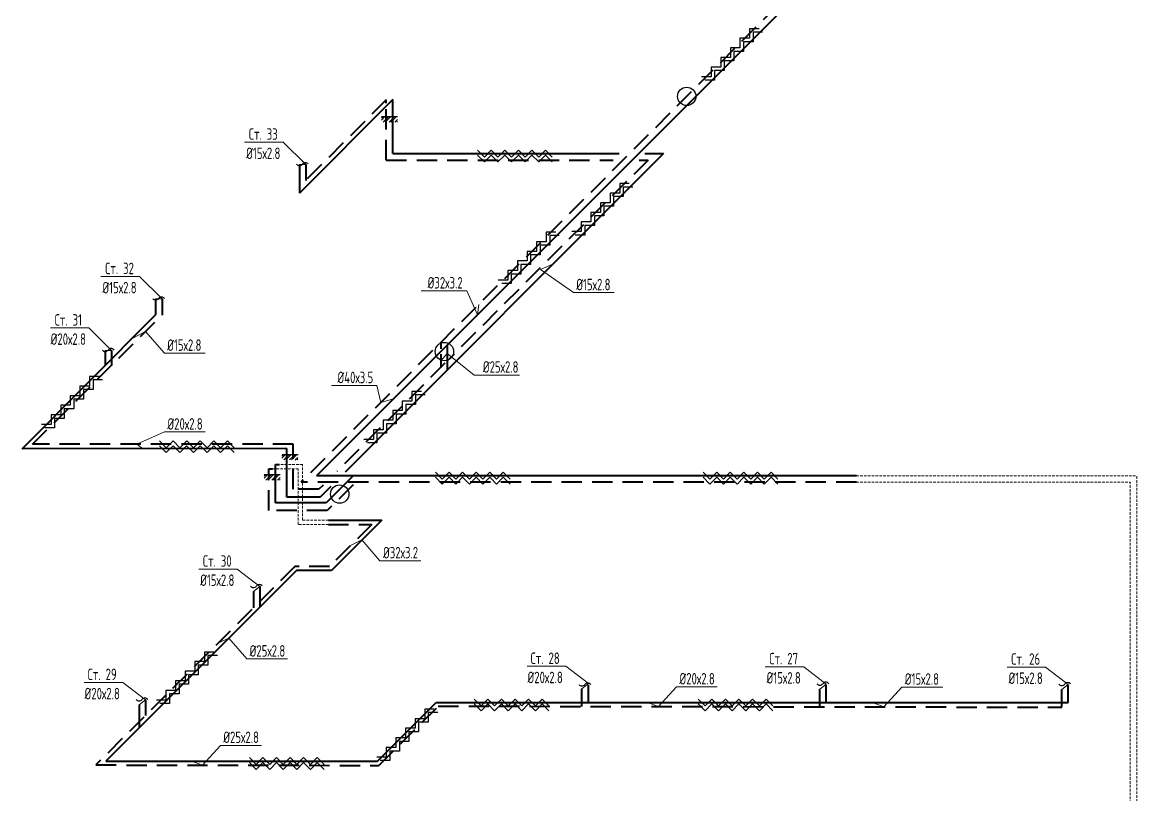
# Model space of a CAD drawing. Header units: millimetres. Extents: x -3929 to 624051, y 52832 to 514950.
# Drawn here: x 14074 to 40188, y 396278 to 414369 of the extents above; entities that cross this region are included whole.
import ezdxf
from ezdxf import colors
from ezdxf.entities.mleader import LeaderData, LeaderLine
from ezdxf.math import Vec2, Vec3

# ---------------------------------------------------------------- set-up
doc = ezdxf.new("R2010")
doc.units = ezdxf.units.MM
doc.linetypes.add('ADSK_Штриховая_ш2 п1', pattern=[3, 2, -1])
doc.linetypes.add('Hidden', pattern=[7.14375, 4.7625, -2.38125])
for name, color, linetype, lineweight in [('ОВ-ИЗОЛЯЦИЯ', 7, 'Continuous', 25), ('ОВ-ТЕКСТ', 7, 'Continuous', 25), ('СПДС_Штриховка', 252, 'Continuous', 9)]:
    doc.layers.add(name, color=color, linetype=linetype, lineweight=lineweight)
doc.layers.add('стояки', color=7, linetype='Continuous')
doc.layers.add('т11.1', color=1, linetype='Continuous', true_color=0xff0000)
doc.layers.add('т21.1', color=5, linetype='Continuous', true_color=0x0000ff)
doc.styles.add('СТИЛЬ', font='simplex.shx', dxfattribs={"width": 0.65})

msp = doc.modelspace()

# ---------------------------------------------------------------- hatches: boundary and pattern name
at = {"layer": 'СПДС_Штриховка', "lineweight": 25}
h = msp.add_hatch(dxfattribs=at)
h.set_pattern_fill('ANSI32', color=253, scale=10)
h.set_pattern_definition([(45, (414209.05, 734066.07), (-67.351921, 67.351921), []), (45, (414253.95, 734066.07), (-67.351921, 67.351921), [])])
h.paths.add_polyline_path([(22862.938, 412160.086), (22488.285, 412160.086), (22488.285, 412032.416), (22862.938, 412032.416)])
h = msp.add_hatch(dxfattribs=at)
h.set_pattern_fill('ANSI32', color=253, scale=10)
h.set_pattern_definition([(45, (411877.77, 726153.1), (-67.351921, 67.351921), []), (45, (411922.67, 726153.1), (-67.351921, 67.351921), [])])
h.paths.add_polyline_path([(20531.659, 404247.123), (20157.006, 404247.123), (20157.006, 404119.453), (20531.659, 404119.453)])
h = msp.add_hatch(dxfattribs=at)
h.set_pattern_fill('ANSI32', color=253, scale=10)
h.set_pattern_definition([(45, (411459.27, 725681.64), (-67.351921, 67.351921), []), (45, (411504.17, 725681.64), (-67.351921, 67.351921), [])])
h.paths.add_polyline_path([(20113.16, 403775.656), (19738.507, 403775.656), (19738.507, 403647.986), (20113.16, 403647.986)])

# ---------------------------------------------------------------- linework, layer by layer
at = {"color": 253, "lineweight": 25, "ltscale": 0.1}
for p, q in [((22494.628, 412160.086), (22862.938, 412160.086)), ((20163.349, 404247.123), (20539.945, 404247.123)), ((19744.85, 403775.656), (20113.16, 403775.656))]:
    msp.add_line(p, q, dxfattribs=at)
at = {"layer": 'ОВ-ИЗОЛЯЦИЯ', "color": 7, "linetype": 'ByBlock'}
for points in [[(31340.147, 414219.383), (31115.147, 414219.383), (31115.147, 413994.383), (30890.147, 413994.383), (30890.147, 413769.383), (30665.147, 413769.383), (30665.147, 413544.383), (30440.147, 413544.383), (30440.147, 413319.383), (30215.147, 413319.383), (30215.147, 413094.383), (29990.147, 413094.383)], [(31421.318, 414138.003), (31196.318, 414138.003), (31196.318, 413913.003), (30971.318, 413913.003), (30971.318, 413688.003), (30746.318, 413688.003), (30746.318, 413463.003), (30521.318, 413463.003), (30521.318, 413238.003), (30296.318, 413238.003), (30296.318, 413013.003), (30071.318, 413013.003)], [(26492.894, 411214.2), (26333.795, 411373.299), (26174.696, 411214.2), (26015.596, 411373.299), (25856.497, 411214.2), (25697.398, 411373.299), (25538.299, 411214.2), (25379.2, 411373.299), (25220.101, 411214.2), (25061.002, 411373.299), (24901.903, 411214.2), (24742.804, 411373.299)], [(26492.745, 411099.259), (26333.646, 411258.358), (26174.547, 411099.259), (26015.448, 411258.358), (25856.349, 411099.259), (25697.25, 411258.358), (25538.151, 411099.259), (25379.052, 411258.358), (25219.953, 411099.259), (25060.854, 411258.358), (24901.755, 411099.259), (24742.656, 411258.358)], [(28297.619, 410592.288), (28072.619, 410592.288), (28072.619, 410367.288), (27847.619, 410367.288), (27847.619, 410142.288), (27622.619, 410142.288), (27622.619, 409917.288), (27397.619, 409917.288), (27397.619, 409692.288), (27172.619, 409692.288), (27172.619, 409467.288), (26947.619, 409467.288)], [(28378.789, 410510.908), (28153.789, 410510.908), (28153.789, 410285.908), (27928.789, 410285.908), (27928.789, 410060.908), (27703.789, 410060.908), (27703.789, 409835.908), (27478.789, 409835.908), (27478.789, 409610.908), (27253.789, 409610.908), (27253.789, 409385.908), (27028.789, 409385.908)], [(26575.67, 409454.906), (26350.67, 409454.906), (26350.67, 409229.906), (26125.67, 409229.906), (26125.67, 409004.906), (25900.67, 409004.906), (25900.67, 408779.906), (25675.67, 408779.906), (25675.67, 408554.906), (25450.67, 408554.906), (25450.67, 408329.906), (25225.67, 408329.906)], [(26656.84, 409373.525), (26431.84, 409373.525), (26431.84, 409148.525), (26206.84, 409148.525), (26206.84, 408923.525), (25981.84, 408923.525), (25981.84, 408698.525), (25756.84, 408698.525), (25756.84, 408473.525), (25531.84, 408473.525), (25531.84, 408248.525), (25306.84, 408248.525)], [(15874.327, 406073.552), (15649.327, 406073.552), (15649.327, 405848.552), (15424.327, 405848.552), (15424.327, 405623.552), (15199.327, 405623.552), (15199.327, 405398.552), (14974.327, 405398.552), (14974.327, 405173.552), (14749.327, 405173.552), (14749.327, 404948.552), (14524.327, 404948.552)], [(15955.497, 405992.172), (15730.497, 405992.172), (15730.497, 405767.172), (15505.497, 405767.172), (15505.497, 405542.172), (15280.497, 405542.172), (15280.497, 405317.172), (15055.497, 405317.172), (15055.497, 405092.172), (14830.497, 405092.172), (14830.497, 404867.172), (14605.497, 404867.172)], [(23429.019, 405723.689), (23204.019, 405723.689), (23204.019, 405498.689), (22979.019, 405498.689), (22979.019, 405273.689), (22754.019, 405273.689), (22754.019, 405048.689), (22529.019, 405048.689), (22529.019, 404823.689), (22304.019, 404823.689), (22304.019, 404598.689), (22079.019, 404598.689)], [(23510.19, 405642.308), (23285.19, 405642.308), (23285.19, 405417.308), (23060.19, 405417.308), (23060.19, 405192.308), (22835.19, 405192.308), (22835.19, 404967.308), (22610.19, 404967.308), (22610.19, 404742.308), (22385.19, 404742.308), (22385.19, 404517.308), (22160.19, 404517.308)], [(19039.182, 404405.077), (18880.083, 404564.176), (18720.984, 404405.077), (18561.885, 404564.176), (18402.786, 404405.077), (18243.687, 404564.176), (18084.588, 404405.077), (17925.489, 404564.176), (17766.39, 404405.077), (17607.291, 404564.176), (17448.192, 404405.077), (17289.093, 404564.176)], [(19039.033, 404290.136), (18879.934, 404449.235), (18720.835, 404290.136), (18561.736, 404449.235), (18402.637, 404290.136), (18243.538, 404449.235), (18084.439, 404290.136), (17925.34, 404449.235), (17766.241, 404290.136), (17607.142, 404449.235), (17448.043, 404290.136), (17288.944, 404449.235)], [(25504.646, 403670.071), (25345.547, 403829.17), (25186.448, 403670.071), (25027.349, 403829.17), (24868.25, 403670.071), (24709.151, 403829.17), (24550.052, 403670.071), (24390.953, 403829.17), (24231.854, 403670.071), (24072.755, 403829.17), (23913.656, 403670.071), (23754.557, 403829.17)], [(31778.661, 403670.071), (31619.562, 403829.17), (31460.463, 403670.071), (31301.364, 403829.17), (31142.265, 403670.071), (30983.166, 403829.17), (30824.067, 403670.071), (30664.968, 403829.17), (30505.869, 403670.071), (30346.77, 403829.17), (30187.671, 403670.071), (30028.572, 403829.17)], [(25504.498, 403555.13), (25345.399, 403714.229), (25186.3, 403555.13), (25027.201, 403714.229), (24868.102, 403555.13), (24709.003, 403714.229), (24549.904, 403555.13), (24390.805, 403714.229), (24231.706, 403555.13), (24072.607, 403714.229), (23913.508, 403555.13), (23754.409, 403714.229)], [(31778.512, 403555.13), (31619.413, 403714.229), (31460.314, 403555.13), (31301.215, 403714.229), (31142.116, 403555.13), (30983.017, 403714.229), (30823.918, 403555.13), (30664.819, 403714.229), (30505.72, 403555.13), (30346.621, 403714.229), (30187.522, 403555.13), (30028.423, 403714.229)], [(18564.656, 399620.437), (18339.656, 399620.437), (18339.656, 399395.437), (18114.656, 399395.437), (18114.656, 399170.437), (17889.656, 399170.437), (17889.656, 398945.437), (17664.656, 398945.437), (17664.656, 398720.437), (17439.656, 398720.437), (17439.656, 398495.437), (17214.656, 398495.437)], [(18645.827, 399539.057), (18420.827, 399539.057), (18420.827, 399314.057), (18195.827, 399314.057), (18195.827, 399089.057), (17970.827, 399089.057), (17970.827, 398864.057), (17745.827, 398864.057), (17745.827, 398639.057), (17520.827, 398639.057), (17520.827, 398414.057), (17295.827, 398414.057)], [(26414.987, 398358.871), (26255.888, 398517.97), (26096.789, 398358.871), (25937.69, 398517.97), (25778.591, 398358.871), (25619.492, 398517.97), (25460.393, 398358.871), (25301.294, 398517.97), (25142.195, 398358.871), (24983.096, 398517.97), (24823.997, 398358.871), (24664.898, 398517.97)], [(31663.318, 398358.871), (31504.219, 398517.97), (31345.12, 398358.871), (31186.021, 398517.97), (31026.922, 398358.871), (30867.823, 398517.97), (30708.724, 398358.871), (30549.625, 398517.97), (30390.526, 398358.871), (30231.427, 398517.97), (30072.328, 398358.871), (29913.229, 398517.97)], [(23727.617, 398283.103), (23502.617, 398283.103), (23502.617, 398058.103), (23277.617, 398058.103), (23277.617, 397833.103), (23052.617, 397833.103), (23052.617, 397608.103), (22827.617, 397608.103), (22827.617, 397383.103), (22602.617, 397383.103), (22602.617, 397158.103), (22377.617, 397158.103)], [(26414.838, 398243.93), (26255.739, 398403.029), (26096.64, 398243.93), (25937.541, 398403.029), (25778.442, 398243.93), (25619.343, 398403.029), (25460.244, 398243.93), (25301.145, 398403.029), (25142.046, 398243.93), (24982.947, 398403.029), (24823.848, 398243.93), (24664.749, 398403.029)], [(31663.17, 398243.93), (31504.071, 398403.029), (31344.972, 398243.93), (31185.873, 398403.029), (31026.774, 398243.93), (30867.675, 398403.029), (30708.576, 398243.93), (30549.477, 398403.029), (30390.378, 398243.93), (30231.279, 398403.029), (30072.18, 398243.93), (29913.081, 398403.029)], [(23808.788, 398201.723), (23583.788, 398201.723), (23583.788, 397976.723), (23358.788, 397976.723), (23358.788, 397751.723), (23133.788, 397751.723), (23133.788, 397526.723), (22908.788, 397526.723), (22908.788, 397301.723), (22683.788, 397301.723), (22683.788, 397076.723), (22458.788, 397076.723)], [(21143.928, 396872.194), (20984.829, 397031.293), (20825.73, 396872.194), (20666.631, 397031.293), (20507.532, 396872.194), (20348.433, 397031.293), (20189.334, 396872.194), (20030.235, 397031.293), (19871.136, 396872.194), (19712.037, 397031.293), (19552.938, 396872.194), (19393.839, 397031.293)], [(21144.077, 396987.135), (20984.978, 397146.234), (20825.879, 396987.135), (20666.78, 397146.234), (20507.681, 396987.135), (20348.582, 397146.234), (20189.483, 396987.135), (20030.384, 397146.234), (19871.285, 396987.135), (19712.186, 397146.234), (19553.087, 396987.135), (19393.988, 397146.234)]]:
    msp.add_lwpolyline(points, dxfattribs=at)
at = {"layer": 'стояки', "color": 5, "lineweight": 40}
for p, q in [((23878.616, 406870.352), (23878.616, 406723.112)), ((23878.616, 406598.091), (23878.616, 406285.786))]:
    msp.add_line(p, q, dxfattribs=at)
at = {"layer": 'стояки', "color": 7, "linetype": 'ADSK_Штриховая_ш2 п1', "lineweight": 0, "ltscale": 30}
for p, q in [((20640.761, 404013.306), (20100.512, 404013.306)), ((20640.761, 402710.636), (20640.761, 404013.306)), ((20540.762, 403913.17), (19936.495, 403913.17)), ((20540.762, 402610.636), (20540.762, 403913.17)), ((33618.21, 403749.62), (40187.546, 403749.62)), ((40187.546, 394225.473), (40187.546, 403749.62)), ((33618.21, 403599.62), (40037.546, 403599.62)), ((40037.546, 394375.473), (40037.546, 403599.62)), ((21245.028, 402710.636), (20640.761, 402710.636)), ((21244.864, 402610.636), (20540.762, 402610.636))]:
    msp.add_line(p, q, dxfattribs=at)
at = {"layer": 'стояки', "color": 7, "lineweight": 25}
for centre in [(29642.639, 412634.376), (23966.01, 406657.906), (21510.871, 403318.672)]:
    msp.add_circle(centre, 215.116, dxfattribs=at)
at = {"layer": 'стояки', "color": 7, "lineweight": 30}
for centre, start, end in [((20566.82, 411096.836), 216.5656753, 323.4343247), ((20705.419, 410994.032), 36.5656753, 143.4343247), ((17337, 407847.411), 36.5656753, 143.4343247), ((17198.4, 407950.216), 216.5656753, 323.4343247), ((16014.757, 406745.198), 216.5656753, 323.4343247), ((16153.356, 406642.394), 36.5656753, 143.4343247), ((19489.052, 401216.199), 216.5656753, 323.4343247), ((19627.652, 401113.395), 36.5656753, 143.4343247), ((27188.76, 398912.039), 216.5656753, 323.4343247), ((27327.359, 398809.235), 36.5656753, 143.4343247), ((32761.759, 398929.525), 216.5656753, 323.4343247), ((32900.358, 398826.72), 36.5656753, 143.4343247), ((38431.755, 398920.218), 216.5656753, 323.4343247), ((38570.355, 398817.414), 36.5656753, 143.4343247), ((16809.243, 398560.207), 216.5656753, 323.4343247), ((16947.842, 398457.403), 36.5656753, 143.4343247)]:
    msp.add_arc(centre, 86.282, start, end, dxfattribs=at)
at = {"layer": 'т11.1', "lineweight": 40}
for p, q in [((34802.355, 417581.959), (20970.016, 403749.62)), ((22753.815, 412561.463), (20566.524, 410368.114)), ((22753.815, 411293.749), (22753.815, 412561.463)), ((20566.524, 411037.223), (20566.524, 410368.114)), ((29098.711, 411293.749), (21640.006, 403835.043)), ((22753.815, 411293.749), (28059.958, 411293.749)), ((28659.39, 411293.749), (29098.711, 411293.749)), ((17198.105, 407890.602), (17198.105, 407515.538)), ((14073.519, 404378.535), (17198.105, 407515.538)), ((16014.461, 406685.584), (16014.461, 406327.191)), ((24028.616, 406808.22), (24028.616, 406223.654)), ((20272.803, 404384.773), (14073.519, 404378.535)), ((20272.536, 403246.23), (20272.536, 404384.773)), ((20004.037, 403115.78), (20004.037, 404013.306)), ((20004.037, 404013.306), (20100.512, 404013.306)), ((33618.21, 403749.62), (20970.016, 403749.62)), ((21826.991, 403749.62), (21193.151, 403115.78)), ((21303.472, 403498.51), (21051.193, 403246.23)), ((21051.193, 403246.23), (20272.536, 403246.23)), ((21193.151, 403115.78), (20004.037, 403115.78)), ((21245.028, 402710.636), (22497.044, 402710.636)), ((22497.044, 402710.636), (21317.14, 401530.732)), ((20498.787, 401530.732), (16034.74, 397066.684)), ((21317.14, 401530.732), (20498.787, 401530.732)), ((19638.757, 401156.586), (19638.757, 400670.702)), ((27338.465, 398438.42), (27338.465, 398852.426)), ((32911.463, 398438.42), (32911.463, 398852.426)), ((38581.46, 398438.42), (38581.46, 398852.426)), ((16808.947, 398382.114), (16808.947, 397840.892)), ((22398.699, 397066.684), (23770.434, 398438.42)), ((23770.434, 398438.42), (38581.46, 398438.42)), ((16034.74, 397066.684), (22398.699, 397066.684))]:
    msp.add_line(p, q, dxfattribs=at)
at = {"layer": 'т21.1', "linetype": 'Hidden', "lineweight": 40, "ltscale": 100}
for p, q in [((34802.069, 417793.805), (20607.884, 403599.62)), ((22603.815, 412552.975), (20716.524, 410667.088)), ((22603.815, 412473.614), (22603.815, 412552.975)), ((22603.815, 411143.749), (22603.815, 412334.476)), ((20716.524, 411037.223), (20716.524, 410667.088)), ((22603.815, 411143.749), (27921.41, 411143.749)), ((28736.579, 411143.749), (24082.77, 406489.939)), ((28526.498, 411143.749), (28736.579, 411143.749)), ((17348.105, 407890.602), (17348.105, 407517.983)), ((14314.748, 404484.626), (17348.105, 407517.983)), ((16164.461, 406685.584), (16164.461, 406334.339)), ((23977.405, 406384.575), (21440.728, 403847.898)), ((20422.536, 404484.626), (14314.748, 404484.626)), ((20422.536, 403430.722), (20422.536, 404484.626)), ((19854.037, 402931.288), (19854.037, 403913.306)), ((19854.037, 403913.306), (19936.495, 403913.17)), ((33618.21, 403599.62), (20607.884, 403599.62)), ((21123.22, 403530.389), (21023.553, 403430.722)), ((21826.991, 403537.488), (21220.791, 402931.288)), ((21023.553, 403430.722), (20422.536, 403430.722)), ((21220.791, 402931.288), (19854.037, 402931.288)), ((21245.028, 402610.636), (22262.272, 402608.966)), ((22262.272, 402608.966), (21274.041, 401623.973)), ((20463.615, 401625.303), (15797.869, 396974.849)), ((21274.041, 401623.973), (20463.615, 401625.303)), ((19488.757, 401038.106), (19488.757, 400653.64)), ((16958.947, 398500.594), (16958.947, 398132.122)), ((27188.465, 398346.574), (27188.465, 398760.579)), ((32761.463, 398337.426), (32761.463, 398751.432)), ((38431.46, 398328.119), (38431.46, 398742.125)), ((22426.598, 396963.968), (23819.299, 398352.104)), ((23819.299, 398352.104), (38431.46, 398328.119)), ((15797.869, 396974.849), (22426.598, 396963.968))]:
    msp.add_line(p, q, dxfattribs=at)

# ---------------------------------------------------------------- leaders
at = {"layer": 'ОВ-ТЕКСТ', "color": 7}
ml = msp.add_multileader_mtext('Standard', dxfattribs=at)
ml.set_content('\\A1;Ст. 33\\P%%C15х2.8', color=7, style='СТИЛЬ')
ml.set_leader_properties(color=7, lineweight=18)
ml.build(insert=Vec2(0, 0))
ml.multileader.update_dxf_attribs({"text_left_attachment_type": 6, "text_right_attachment_type": 6, "dogleg_length": 0.36, "arrow_head_size": 0.126})
ctx = ml.context
ctx.base_point, ctx.char_height, ctx.arrow_head_size, ctx.landing_gap_size, ctx.plane_origin = Vec3(19252.294, 411562.178), 270, 0.126, 0.063, Vec3(21453.889, 410182.525)
ctx.left_attachment, ctx.right_attachment, ctx.text_align_type = 6, 6, 1
notes = []
notes.append((ctx, [(1, (1, 1, 0), (20188.672, 411562.178), (-1, 0), 0.252, [(1, [(20566.524, 411037.223), (20716.524, 411037.223)], 0, [])])]))
ctx.mtext.insert, ctx.mtext.width, ctx.mtext.alignment, ctx.mtext.flow_direction = Vec3(19720.357, 411886.178), 1404.14984, 2, 5
ml = msp.add_multileader_mtext('Standard', dxfattribs=at)
ml.set_content('\\A1;Ст. 32\\P%%C15х2.8', color=7, style='СТИЛЬ')
ml.set_leader_properties(color=7, lineweight=18)
ml.build(insert=Vec2(0, 0))
ml.multileader.update_dxf_attribs({"text_left_attachment_type": 6, "text_right_attachment_type": 6, "dogleg_length": 0.36, "arrow_head_size": 0.126})
ctx = ml.context
ctx.base_point, ctx.char_height, ctx.arrow_head_size, ctx.landing_gap_size, ctx.plane_origin = Vec3(15883.874, 408415.558), 270, 0.126, 0.063, Vec3(18085.469, 407035.904)
ctx.left_attachment, ctx.right_attachment, ctx.text_align_type = 6, 6, 1
notes.append((ctx, [(1, (1, 1, 0), (16820.252, 408415.558), (-1, 0), 0.252, [(1, [(17198.105, 407890.602), (17348.105, 407890.602)], 0, [])])]))
ctx.mtext.insert, ctx.mtext.width, ctx.mtext.alignment, ctx.mtext.flow_direction = Vec3(16351.937, 408739.558), 1404.14984, 2, 5
ml = msp.add_multileader_mtext('Standard', dxfattribs=at)
ml.set_content('\\A1;%%C15х2.8 ', color=7, style='СТИЛЬ')
ml.set_leader_properties(color=7, lineweight=18)
ml.build(insert=Vec2(0, 0))
ml.multileader.update_dxf_attribs({"text_left_attachment_type": 6, "text_right_attachment_type": 6, "dogleg_length": 0.36, "arrow_head_size": 0.126})
ctx = ml.context
ctx.base_point, ctx.char_height, ctx.arrow_head_size, ctx.landing_gap_size, ctx.plane_origin = Vec3(26987.954, 408037.534), 270, 0.126, 0.063, Vec3(33183.303, 403205.249)
ctx.left_attachment, ctx.right_attachment, ctx.text_align_type = 6, 6, 1
notes.append((ctx, [(0, (1, 1, 0), (26987.702, 408037.534), (1, 0), 0.252, [(1, [(26480.819, 408696.916), (26219.742, 408577.659)], 0, [])])]))
ctx.mtext.insert, ctx.mtext.width, ctx.mtext.alignment, ctx.mtext.flow_direction = Vec3(27456.017, 408361.534), 1404.14984, 2, 5
ml = msp.add_multileader_mtext('Standard', dxfattribs=at)
ml.set_content('\\A1; %%C32х3.2  ', color=7, style='СТИЛЬ')
ml.set_leader_properties(color=7, lineweight=18)
ml.build(insert=Vec2(0, 0))
ml.multileader.update_dxf_attribs({"text_left_attachment_type": 6, "text_right_attachment_type": 6, "dogleg_length": 0.36, "arrow_head_size": 0.126})
ctx = ml.context
ctx.base_point, ctx.char_height, ctx.arrow_head_size, ctx.landing_gap_size, ctx.plane_origin = Vec3(23360.096, 408079.205), 270, 0.126, 0.063, Vec3(37960.194, 409551.084)
ctx.left_attachment, ctx.right_attachment, ctx.text_align_type = 6, 6, 1
notes.append((ctx, [(1, (1, 1, 0), (24488.689, 408079.205), (-1, 0), 0.252, [(0, [(24771.895, 407763.631), (24740.631, 407520.235)], 0, [])])]))
ctx.mtext.insert, ctx.mtext.width, ctx.mtext.alignment, ctx.mtext.flow_direction = Vec3(23924.266, 408403.205), 4851.61703, 2, 5
ml = msp.add_multileader_mtext('Standard', dxfattribs=at)
ml.set_content('\\A1;Ст. 31\\P%%C20х2.8', color=7, style='СТИЛЬ')
ml.set_leader_properties(color=7, lineweight=18)
ml.build(insert=Vec2(0, 0))
ml.multileader.update_dxf_attribs({"text_left_attachment_type": 6, "text_right_attachment_type": 6, "dogleg_length": 0.36, "arrow_head_size": 0.126})
ctx = ml.context
ctx.base_point, ctx.char_height, ctx.arrow_head_size, ctx.landing_gap_size, ctx.plane_origin = Vec3(14666.802, 407210.54), 270, 0.126, 0.063, Vec3(16901.825, 405830.886)
ctx.left_attachment, ctx.right_attachment, ctx.text_align_type = 6, 6, 1
notes.append((ctx, [(1, (1, 1, 0), (15636.609, 407210.54), (-1, 0), 0.252, [(1, [(16014.461, 406685.584), (16164.461, 406685.584)], 0, [])])]))
ctx.mtext.insert, ctx.mtext.width, ctx.mtext.alignment, ctx.mtext.flow_direction = Vec3(15151.58, 407534.54), 1404.14984, 2, 5
ml = msp.add_multileader_mtext('Standard', dxfattribs=at)
ml.set_content('\\A1;%%C15х2.8 ', color=7, style='СТИЛЬ')
ml.set_leader_properties(color=7, lineweight=18)
ml.build(insert=Vec2(0, 0))
ml.multileader.update_dxf_attribs({"text_left_attachment_type": 6, "text_right_attachment_type": 6, "dogleg_length": 0.36, "arrow_head_size": 0.126})
ctx = ml.context
ctx.base_point, ctx.char_height, ctx.arrow_head_size, ctx.landing_gap_size, ctx.plane_origin = Vec3(17402.468, 406619.271), 270, 0.126, 0.063, Vec3(23597.817, 401786.985)
ctx.left_attachment, ctx.right_attachment, ctx.text_align_type = 6, 6, 1
notes.append((ctx, [(0, (1, 1, 0), (17402.216, 406619.271), (1, 0), 0.252, [(1, [(16648.065, 406963.312), (16959.621, 407129.499)], 0, [])])]))
ctx.mtext.insert, ctx.mtext.width, ctx.mtext.alignment, ctx.mtext.flow_direction = Vec3(17870.531, 406943.271), 1404.14984, 2, 5
ml = msp.add_multileader_mtext('Standard', dxfattribs=at)
ml.set_content('\\A1; %%C25х2.8  ', color=7, style='СТИЛЬ')
ml.set_leader_properties(color=7, lineweight=18)
ml.build(insert=Vec2(0, 0))
ml.multileader.update_dxf_attribs({"text_left_attachment_type": 6, "text_right_attachment_type": 6, "dogleg_length": 0.36, "arrow_head_size": 0.126})
ctx = ml.context
ctx.base_point, ctx.char_height, ctx.arrow_head_size, ctx.landing_gap_size, ctx.plane_origin = Vec3(24660.875, 406107.902), 270, 0.126, 0.063, Vec3(39260.973, 407579.782)
ctx.left_attachment, ctx.right_attachment, ctx.text_align_type = 6, 6, 1
notes.append((ctx, [(0, (1, 1, 0), (24660.623, 406107.902), (1, 0), 0.252, [(1, [(23878.616, 406441.938), (24028.616, 406610.57)], 0, [])])]))
ctx.mtext.insert, ctx.mtext.width, ctx.mtext.alignment, ctx.mtext.flow_direction = Vec3(25225.045, 406431.902), 4851.61703, 2, 5
ml = msp.add_multileader_mtext('Standard', dxfattribs=at)
ml.set_content('\\A1; %%C40х3.5  ', color=7, style='СТИЛЬ')
ml.set_leader_properties(color=7, lineweight=18)
ml.build(insert=Vec2(0, 0))
ml.multileader.update_dxf_attribs({"text_left_attachment_type": 6, "text_right_attachment_type": 6, "dogleg_length": 0.36, "arrow_head_size": 0.126})
ctx = ml.context
ctx.base_point, ctx.char_height, ctx.arrow_head_size, ctx.landing_gap_size, ctx.plane_origin = Vec3(21255.812, 405861.961), 270, 0.126, 0.063, Vec3(35855.91, 407333.841)
ctx.left_attachment, ctx.right_attachment, ctx.text_align_type = 6, 6, 1
notes.append((ctx, [(1, (1, 1, 0), (22384.404, 405861.961), (-1, 0), 0.252, [(0, [(22769.932, 405549.537), (22474.803, 405466.539)], 0, [])])]))
ctx.mtext.insert, ctx.mtext.width, ctx.mtext.alignment, ctx.mtext.flow_direction = Vec3(21819.982, 406185.961), 4851.61703, 2, 5
ml = msp.add_multileader_mtext('Standard', dxfattribs=at)
ml.set_content('\\A1;%%C20х2.8 ', color=7, style='СТИЛЬ')
ml.set_leader_properties(color=7, lineweight=18)
ml.build(insert=Vec2(0, 0))
ml.multileader.update_dxf_attribs({"text_left_attachment_type": 6, "text_right_attachment_type": 6, "dogleg_length": 0.36, "arrow_head_size": 0.126})
ctx = ml.context
ctx.base_point, ctx.char_height, ctx.arrow_head_size, ctx.landing_gap_size, ctx.plane_origin = Vec3(17402.468, 404773.772), 270, 0.126, 0.063, Vec3(23597.817, 399941.487)
ctx.left_attachment, ctx.right_attachment, ctx.text_align_type = 6, 6, 1
notes.append((ctx, [(0, (1, 1, 0), (17402.216, 404773.772), (1, 0), 0.252, [(1, [(16895.333, 404381.375), (16757.891, 404484.626)], 0, [])])]))
ctx.mtext.insert, ctx.mtext.width, ctx.mtext.alignment, ctx.mtext.flow_direction = Vec3(17887.246, 405097.772), 1404.14984, 2, 5
ml = msp.add_multileader_mtext('Standard', dxfattribs=at)
ml.set_content('\\A1;%%C32х3.2 ', color=7, style='СТИЛЬ')
ml.set_leader_properties(color=7, lineweight=18)
ml.build(insert=Vec2(0, 0))
ml.multileader.update_dxf_attribs({"text_left_attachment_type": 6, "text_right_attachment_type": 6, "dogleg_length": 0.36, "arrow_head_size": 0.126})
ctx = ml.context
ctx.base_point, ctx.char_height, ctx.arrow_head_size, ctx.landing_gap_size, ctx.plane_origin = Vec3(22452.737, 401758.152), 270, 0.126, 0.063, Vec3(28497.466, 396732.085)
ctx.left_attachment, ctx.right_attachment, ctx.text_align_type = 6, 6, 1
notes.append((ctx, [(0, (1, 1, 0), (22452.485, 401758.152), (1, 0), 0.252, [(1, [(21768.156, 402116.469), (22032.008, 402245.6)], 0, [])])]))
ctx.mtext.insert, ctx.mtext.width, ctx.mtext.alignment, ctx.mtext.flow_direction = Vec3(22937.514, 402082.152), 1404.14984, 2, 5
ml = msp.add_multileader_mtext('Standard', dxfattribs=at)
ml.set_content('\\A1;Ст. 30\\P%%C15х2.8', color=7, style='СТИЛЬ')
ml.set_leader_properties(color=7, lineweight=18)
ml.build(insert=Vec2(0, 0))
ml.multileader.update_dxf_attribs({"text_left_attachment_type": 6, "text_right_attachment_type": 6, "dogleg_length": 0.36, "arrow_head_size": 0.126})
ctx = ml.context
ctx.base_point, ctx.char_height, ctx.arrow_head_size, ctx.landing_gap_size, ctx.plane_origin = Vec3(18174.526, 401563.062), 270, 0.126, 0.063, Vec3(20376.121, 400183.408)
ctx.left_attachment, ctx.right_attachment, ctx.text_align_type = 6, 6, 1
notes.append((ctx, [(1, (1, 1, 0), (19110.904, 401563.062), (-1, 0), 0.252, [(1, [(19488.757, 401038.106), (19638.757, 401156.586)], 0, [])])]))
ctx.mtext.insert, ctx.mtext.width, ctx.mtext.alignment, ctx.mtext.flow_direction = Vec3(18642.589, 401887.062), 1404.14984, 2, 5
ml = msp.add_multileader_mtext('Standard', dxfattribs=at)
ml.set_content('\\A1;%%C25х2.8 ', color=7, style='СТИЛЬ')
ml.set_leader_properties(color=7, lineweight=18)
ml.build(insert=Vec2(0, 0))
ml.multileader.update_dxf_attribs({"text_left_attachment_type": 6, "text_right_attachment_type": 6, "dogleg_length": 0.36, "arrow_head_size": 0.126})
ctx = ml.context
ctx.base_point, ctx.char_height, ctx.arrow_head_size, ctx.landing_gap_size, ctx.plane_origin = Vec3(19333.092, 399456.86), 270, 0.126, 0.063, Vec3(25377.821, 394430.793)
ctx.left_attachment, ctx.right_attachment, ctx.text_align_type = 6, 6, 1
notes.append((ctx, [(0, (1, 1, 0), (19332.84, 399456.86), (1, 0), 0.252, [(1, [(18656.468, 399824.079), (18912.363, 399944.308)], 0, [])])]))
ctx.mtext.insert, ctx.mtext.width, ctx.mtext.alignment, ctx.mtext.flow_direction = Vec3(19817.869, 399780.86), 1404.14984, 2, 5
ml = msp.add_multileader_mtext('Standard', dxfattribs=at)
ml.set_content('\\A1;Ст. 28\\P%%C20х2.8', color=7, style='СТИЛЬ')
ml.set_leader_properties(color=7, lineweight=18)
ml.build(insert=Vec2(0, 0))
ml.multileader.update_dxf_attribs({"text_left_attachment_type": 6, "text_right_attachment_type": 6, "dogleg_length": 0.36, "arrow_head_size": 0.126})
ctx = ml.context
ctx.base_point, ctx.char_height, ctx.arrow_head_size, ctx.landing_gap_size, ctx.plane_origin = Vec3(25840.805, 399285.535), 270, 0.126, 0.063, Vec3(28075.829, 397905.881)
ctx.left_attachment, ctx.right_attachment, ctx.text_align_type = 6, 6, 1
notes.append((ctx, [(1, (1, 1, 0), (26810.612, 399285.535), (-1, 0), 0.252, [(1, [(27188.465, 398760.579), (27338.465, 398879.059)], 0, [])])]))
ctx.mtext.insert, ctx.mtext.width, ctx.mtext.alignment, ctx.mtext.flow_direction = Vec3(26325.583, 399609.535), 1404.14984, 2, 5
ml = msp.add_multileader_mtext('Standard', dxfattribs=at)
ml.set_content('\\A1;Ст. 27\\P%%C15х2.8', color=7, style='СТИЛЬ')
ml.set_leader_properties(color=7, lineweight=18)
ml.build(insert=Vec2(0, 0))
ml.multileader.update_dxf_attribs({"text_left_attachment_type": 6, "text_right_attachment_type": 6, "dogleg_length": 0.36, "arrow_head_size": 0.126})
ctx = ml.context
ctx.base_point, ctx.char_height, ctx.arrow_head_size, ctx.landing_gap_size, ctx.plane_origin = Vec3(31447.233, 399276.387), 270, 0.126, 0.063, Vec3(33648.827, 397896.733)
ctx.left_attachment, ctx.right_attachment, ctx.text_align_type = 6, 6, 1
notes.append((ctx, [(1, (1, 1, 0), (32383.611, 399276.387), (-1, 0), 0.252, [(1, [(32761.463, 398751.432), (32911.463, 398869.911)], 0, [])])]))
ctx.mtext.insert, ctx.mtext.width, ctx.mtext.alignment, ctx.mtext.flow_direction = Vec3(31915.296, 399600.387), 1404.14984, 2, 5
ml = msp.add_multileader_mtext('Standard', dxfattribs=at)
ml.set_content('\\A1;Ст. 26\\P%%C15х2.8', color=7, style='СТИЛЬ')
ml.set_leader_properties(color=7, lineweight=18)
ml.build(insert=Vec2(0, 0))
ml.multileader.update_dxf_attribs({"text_left_attachment_type": 6, "text_right_attachment_type": 6, "dogleg_length": 0.36, "arrow_head_size": 0.126})
ctx = ml.context
ctx.base_point, ctx.char_height, ctx.arrow_head_size, ctx.landing_gap_size, ctx.plane_origin = Vec3(37117.23, 399267.08), 270, 0.126, 0.063, Vec3(39318.824, 397887.427)
ctx.left_attachment, ctx.right_attachment, ctx.text_align_type = 6, 6, 1
notes.append((ctx, [(1, (1, 1, 0), (38053.608, 399267.08), (-1, 0), 0.252, [(1, [(38431.46, 398742.125), (38581.46, 398860.604)], 0, [])])]))
ctx.mtext.insert, ctx.mtext.width, ctx.mtext.alignment, ctx.mtext.flow_direction = Vec3(37585.293, 399591.08), 1404.14984, 2, 5
ml = msp.add_multileader_mtext('Standard', dxfattribs=at)
ml.set_content('\\A1;Ст. 29\\P%%C20х2.8', color=7, style='СТИЛЬ')
ml.set_leader_properties(color=7, lineweight=18)
ml.build(insert=Vec2(0, 0))
ml.multileader.update_dxf_attribs({"text_left_attachment_type": 6, "text_right_attachment_type": 6, "dogleg_length": 0.36, "arrow_head_size": 0.126})
ctx = ml.context
ctx.base_point, ctx.char_height, ctx.arrow_head_size, ctx.landing_gap_size, ctx.plane_origin = Vec3(15461.288, 398907.069), 270, 0.126, 0.063, Vec3(17696.312, 397527.416)
ctx.left_attachment, ctx.right_attachment, ctx.text_align_type = 6, 6, 1
notes.append((ctx, [(1, (1, 1, 0), (16431.095, 398907.069), (-1, 0), 0.252, [(1, [(16808.947, 398382.114), (16958.947, 398500.594)], 0, [])])]))
ctx.mtext.insert, ctx.mtext.width, ctx.mtext.alignment, ctx.mtext.flow_direction = Vec3(15946.066, 399231.069), 1404.14984, 2, 5
ml = msp.add_multileader_mtext('Standard', dxfattribs=at)
ml.set_content('\\A1;%%C20х2.8 ', color=7, style='СТИЛЬ')
ml.set_leader_properties(color=7, lineweight=18)
ml.build(insert=Vec2(0, 0))
ml.multileader.update_dxf_attribs({"text_left_attachment_type": 6, "text_right_attachment_type": 6, "dogleg_length": 0.36, "arrow_head_size": 0.126})
ctx = ml.context
ctx.base_point, ctx.char_height, ctx.arrow_head_size, ctx.landing_gap_size, ctx.plane_origin = Vec3(29401.777, 398805.736), 270, 0.126, 0.063, Vec3(35446.507, 393779.669)
ctx.left_attachment, ctx.right_attachment, ctx.text_align_type = 6, 6, 1
notes.append((ctx, [(0, (1, 1, 0), (29401.525, 398805.736), (1, 0), 0.252, [(1, [(28725.153, 398438.15), (28979.487, 398342.216)], 0, [])])]))
ctx.mtext.insert, ctx.mtext.width, ctx.mtext.alignment, ctx.mtext.flow_direction = Vec3(29886.555, 399129.736), 1404.14984, 2, 5
ml = msp.add_multileader_mtext('Standard', dxfattribs=at)
ml.set_content('\\A1;%%C15х2.8 ', color=7, style='СТИЛЬ')
ml.set_leader_properties(color=7, lineweight=18)
ml.build(insert=Vec2(0, 0))
ml.multileader.update_dxf_attribs({"text_left_attachment_type": 6, "text_right_attachment_type": 6, "dogleg_length": 0.36, "arrow_head_size": 0.126})
ctx = ml.context
ctx.base_point, ctx.char_height, ctx.arrow_head_size, ctx.landing_gap_size, ctx.plane_origin = Vec3(34685.639, 398798.481), 270, 0.126, 0.063, Vec3(40730.368, 393772.413)
ctx.left_attachment, ctx.right_attachment, ctx.text_align_type = 6, 6, 1
notes.append((ctx, [(0, (1, 1, 0), (34685.387, 398798.481), (1, 0), 0.252, [(1, [(34009.015, 398430.895), (34263.349, 398334.961)], 0, [])])]))
ctx.mtext.insert, ctx.mtext.width, ctx.mtext.alignment, ctx.mtext.flow_direction = Vec3(35153.702, 399122.481), 1404.14984, 2, 5
ml = msp.add_multileader_mtext('Standard', dxfattribs=at)
ml.set_content('\\A1;%%C25х2.8 ', color=7, style='СТИЛЬ')
ml.set_leader_properties(color=7, lineweight=18)
ml.build(insert=Vec2(0, 0))
ml.multileader.update_dxf_attribs({"text_left_attachment_type": 6, "text_right_attachment_type": 6, "dogleg_length": 0.36, "arrow_head_size": 0.126})
ctx = ml.context
ctx.base_point, ctx.char_height, ctx.arrow_head_size, ctx.landing_gap_size, ctx.plane_origin = Vec3(18716.872, 397434.271), 270, 0.126, 0.063, Vec3(24761.601, 392408.203)
ctx.left_attachment, ctx.right_attachment, ctx.text_align_type = 6, 6, 1
notes.append((ctx, [(0, (1, 1, 0), (18716.62, 397434.271), (1, 0), 0.252, [(1, [(18040.248, 397066.684), (18294.582, 396970.75)], 0, [])])]))
ctx.mtext.insert, ctx.mtext.width, ctx.mtext.alignment, ctx.mtext.flow_direction = Vec3(19201.649, 397758.271), 1404.14984, 2, 5
for ctx, leaders in notes:
    for number, flags, end, landing, length, lines in leaders:
        leader = LeaderData()
        leader.index, (leader.has_last_leader_line, leader.has_dogleg_vector, leader.attachment_direction) = number, flags
        leader.last_leader_point, leader.dogleg_vector, leader.dogleg_length = Vec3(end), Vec3(landing), length
        for number, points, colour, breaks in lines:
            line = LeaderLine()
            line.index, line.vertices, line.color, line.breaks = number, Vec3.list(points), colors.encode_raw_color(colour), breaks
            leader.lines.append(line)
        ctx.leaders.append(leader)

doc.saveas('drawing.dxf')
